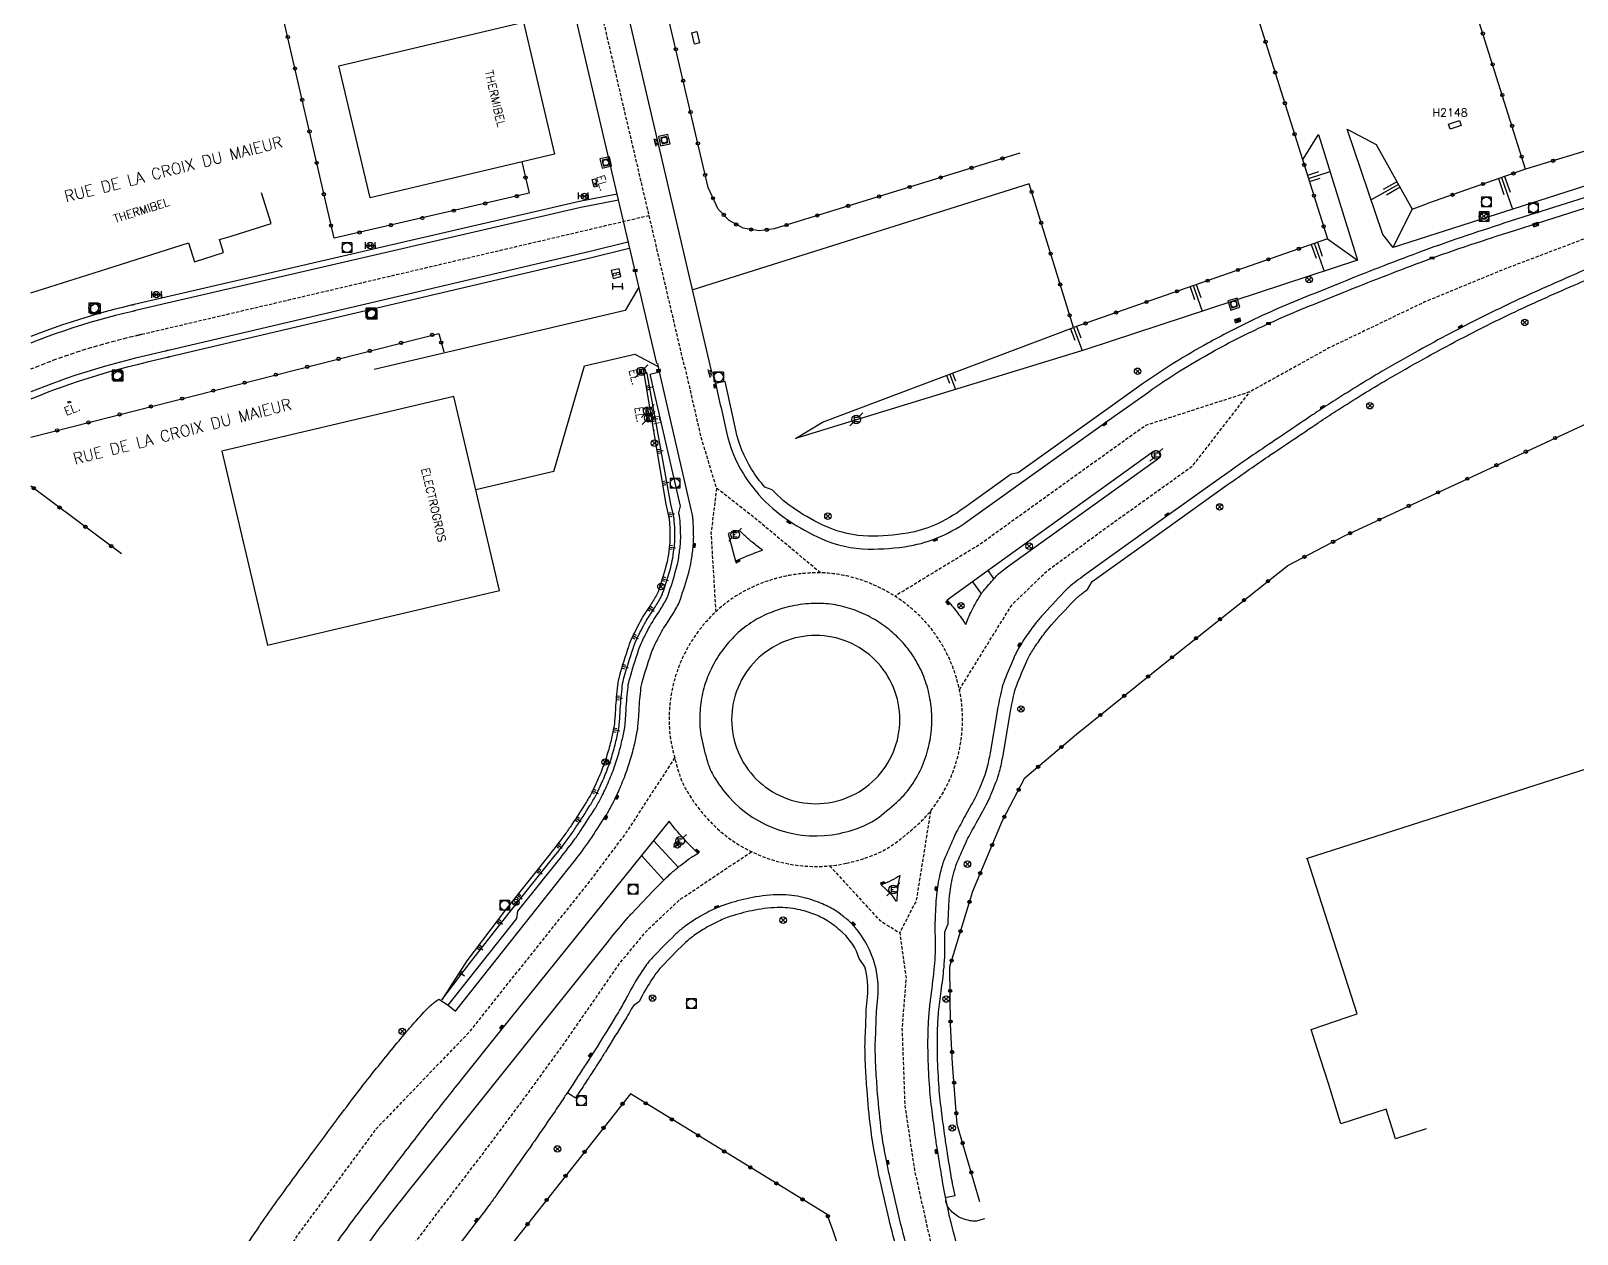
# Model space of a CAD drawing. Header units: millimetres. Extents: x 132000 to 133000, y 130999 to 132002.
# Drawn here: x 132000 to 132239.6, y 131097.8 to 131284.3 of the extents above; entities that cross this region are included whole.
import ezdxf
from ezdxf.enums import TextEntityAlignment as Align

# ---------------------------------------------------------------- set-up
doc = ezdxf.new("R2010")
doc.units = ezdxf.units.MM
doc.linetypes.add('DASHED', pattern=[0.75, 0.5, -0.25])
doc.layers.get('0').update_dxf_attribs({"linetype": 'CONTINUOUS'})
for name, color, linetype in [('W0001', 6, 'DASHED'), ('W0008', 7, 'CONTINUOUS'), ('W0100', 7, 'CONTINUOUS'), ('W0211', 2, 'CONTINUOUS'), ('W0322', 7, 'CONTINUOUS'), ('W0330', 7, 'CONTINUOUS'), ('W0400', 7, 'CONTINUOUS'), ('W0402', 7, 'CONTINUOUS'), ('W0420', 7, 'CONTINUOUS'), ('W0469', 7, 'CONTINUOUS'), ('W0471', 7, 'CONTINUOUS'), ('W0984', 7, 'CONTINUOUS'), ('W0989', 7, 'CONTINUOUS'), ('W0991', 7, 'CONTINUOUS'), ('W1474', 7, 'CONTINUOUS')]:
    doc.layers.add(name, color=color, linetype=linetype)
doc.styles.get("Standard").update_dxf_attribs({"font": 'romans.shx', "width": 0.85})

# ---------------------------------------------------------------- blocks, each defined once
blk = doc.blocks.new('t322o')
at = {"color": 0, "linetype": 'Continuous'}
for radius in [0.25, 0.15]:
    blk.add_circle((0, 0), radius, dxfattribs=at)
blk = doc.blocks.new('T420')
for p, q in [((0.75, 0.75), (-0.75, 0.75)), ((-0.75, 0.75), (-0.75, -0.75)), ((0.75, 0.75), (0.75, -0.75)), ((0.75, -0.75), (-0.75, -0.75))]:
    blk.add_line(p, q)
blk.add_ellipse((0, 0), major_axis=(-0.53, 0.53), ratio=1, start_param=3.926991, end_param=10.210176)
blk = doc.blocks.new('t211o')
at = {"color": 0, "linetype": 'Continuous'}
for p, q in [((-0.29, 0.5), (-0.29, 0)), ((0, 1), (0, 0)), ((0.29, 0.5), (0.29, 0))]:
    blk.add_line(p, q, dxfattribs=at)
blk = doc.blocks.new('T400')
for p, q in [((-0.15, 0.3), (0.15, 0.3)), ((-0.15, -0.25), (-0.15, 0.3)), ((-0.15, 0.15), (0.15, 0.15)), ((-0.15, 0), (0.15, 0)), ((0.15, 0.3), (0.15, -0.25)), ((-0.15, -0.15), (0.15, -0.15)), ((-0.15, -0.25), (-0.15, -0.3)), ((-0.15, -0.3), (0.15, -0.3)), ((0.15, -0.3), (0.15, -0.25))]:
    blk.add_line(p, q)
blk = doc.blocks.new('T471')
for p, q in [((-0.333334, 0.333334), (-0.333334, -0.333334)), ((-0.333334, 0.333334), (0.333334, 0.333334)), ((-0.333334, 0), (0, 0)), ((0.500001, 0.500001), (1.000002, 1.000002)), ((-0.500001, -0.500001), (-1.000002, -1.000002)), ((-0.333334, -0.333334), (0.333334, -0.333334))]:
    blk.add_line(p, q)
blk.add_ellipse((0, 0), major_axis=(0.471405, 0.471405), ratio=1, start_param=5.4977871438, end_param=11.780972451)
blk = doc.blocks.new('T1474')
at = {"color": 0, "linetype": 'Continuous', "flags": 128}
for points in [[(-0.75, -0.5), (-0.75, 0.5)], [(-0.75, 0), (0.75, 0)], [(0.75, 0), (0.75, -0.5), (0.75, 0.5)]]:
    blk.add_lwpolyline(points, dxfattribs=at)
blk = doc.blocks.new('T469')
at = {"color": 0, "linetype": 'Continuous', "flags": 128}
for points in [[(-0.35, 0.35), (0.35, -0.35)], [(-0.35, -0.35), (0.35, 0.35)]]:
    blk.add_lwpolyline(points, dxfattribs=at)
at = {"color": 0, "linetype": 'Continuous'}
blk.add_circle((0, 0), 0.5, dxfattribs=at)

msp = doc.modelspace()

# ---------------------------------------------------------------- linework, layer by layer
at = {"layer": 'W0001'}
for points in [[(132084.98, 131301.7), (132101.27, 131232.17)], [(132000, 131231.94), (132000.88, 131232.28), (132001.77, 131232.64), (132002.66, 131232.98), (132003.56, 131233.33), (132004.47, 131233.66), (132005.38, 131233.97), (132006.28, 131234.28), (132007.19, 131234.59), (132007.19, 131234.59), (132008.09, 131234.88), (132009, 131235.16), (132009.91, 131235.42), (132010.81, 131235.69), (132011.72, 131235.94), (132012.64, 131236.19), (132013.55, 131236.42), (132014.47, 131236.66), (132015.39, 131236.89), (132016.3, 131237.11), (132016.3, 131237.11), (132016.39, 131237.12), (132016.48, 131237.16), (132016.56, 131237.17), (132016.66, 131237.19), (132016.75, 131237.22), (132016.83, 131237.23), (132016.92, 131237.25), (132017.02, 131237.27), (132017.09, 131237.3), (132017.19, 131237.31), (132095.75, 131255.72)]]:
    msp.add_lwpolyline(points, dxfattribs=at)
at = {"layer": 'W0001', "flags": 128}
for points in [[(132276.04, 131264.34), (132268.19, 131261.81), (132256.59, 131258.08), (132243.04, 131252.96), (132228.46, 131247.44), (132215.98, 131242.31), (132201.16, 131235.19), (132188.93, 131228.39), (132172.76, 131223.17), (132160.52, 131214.4), (132147.04, 131204.71), (132133.89, 131196.71)], [(132122.36, 131200.33), (132111.9, 131209.05), (132106.25, 131213.44), (132103.85, 131221.42), (132101.4, 131232.15)], [(132143.89, 131182.22), (132152, 131195.34), (132157.48, 131200.64), (132167.05, 131207.62), (132180.06, 131216.93), (132188.93, 131228.39)], [(132106.25, 131213.44), (132105.39, 131206.44), (132106.12, 131194.29)], [(132099.76, 131171.65), (132092.27, 131160.12), (132086.51, 131152.44), (132078.09, 131141.92), (132067.75, 131128.97), (132053.46, 131114.11), (132041.42, 131097.84), (132029.79, 131080.02), (132020.38, 131063.91), (132011.91, 131047.68), (132000.71, 131022.82), (132000, 131021.04)], [(132139.42, 131163.41), (132137.19, 131149.51), (132134.64, 131144.55)], [(132008.35, 131000), (132009.1, 131002.26), (132016.01, 131019.73), (132023.82, 131036.82), (132033, 131054.61), (132042.75, 131071.61), (132053.83, 131088.9), (132062.81, 131100.85), (132070.33, 131110.68), (132076.95, 131119.54), (132082.85, 131127.68), (132087.65, 131134.59), (132091.27, 131139.84), (132095.63, 131145.07), (132100.62, 131149.73), (132111.68, 131157.1)], [(132123.77, 131154.92), (132131.57, 131146.43), (132134.64, 131144.55), (132135.62, 131137.56), (132134.99, 131129.76), (132135.43, 131117.79), (132136.91, 131107.8), (132139.38, 131096.76), (132141.72, 131088.33), (132145.06, 131077.42), (132148.79, 131065.56), (132152.92, 131053.11)]]:
    msp.add_lwpolyline(points, dxfattribs=at)
msp.add_lwpolyline([(132126.36, 131155.31, 0.045672), (132130.92, 131156.74, 0.066115), (132134.34, 131158.73, 0.021965), (132137.74, 131161.6, 0.042393), (132139.69, 131163.74, 0.049954), (132142.07, 131167.58, 0.050786), (132143.62, 131171.77, 0.039364), (132144.27, 131175.52, 0.041909), (132144.32, 131179.19, 0.043163), (132143.68, 131183.15, 0.044035), (132142.38, 131186.91, 0.042861), (132140.49, 131190.32, 0.043935), (132138.07, 131193.31, 0.042057), (132135.2, 131195.81, 0.040405), (132131.89, 131197.86, 0.042113), (132128.27, 131199.35, 0.044158), (132124.55, 131200.17, 0.046515), (132120.64, 131200.3, 0.041779), (132116.51, 131199.72, 0.040569), (132112.8, 131198.55, 0.042501), (132109.42, 131196.83, 0.050201), (132106.06, 131194.23, 0.048255), (132103.2, 131190.95, 0.039944), (132101.2, 131187.62, 0.043689), (132099.85, 131184.18, 0.042567), (132099.05, 131180.27, 0.043152), (132098.94, 131176.3, 0.037729), (132099.27, 131173.78, 0.01827), (132100.27, 131169.77, 0.066739), (132101.83, 131166.21, 0.045418), (132104.63, 131162.43, 0.268979)], format="xyb", close=True, dxfattribs=at)
at = {"layer": 'W0008'}
for points in [[(132105.5, 131231.53), (132105.5, 131231.55), (132105.48, 131231.58), (132105.48, 131231.61), (132105.47, 131231.64), (132088.89, 131302.61)], [(132081.05, 131300.77), (132096.97, 131232.77)], [(132154.7, 131260.64), (132102.58, 131244.17)], [(132090.83, 131259.02), (132085, 131257.89), (132016.02, 131241.91), (132015.95, 131241.89), (132015.91, 131241.88), (132015.86, 131241.88), (132015.81, 131241.86), (132015.77, 131241.84), (132015.72, 131241.84), (132015.67, 131241.83), (132015.62, 131241.81), (132015.59, 131241.81), (132015.59, 131241.81), (132015.53, 131241.8), (132014.2, 131241.47), (132012.86, 131241.14), (132011.52, 131240.78), (132010.19, 131240.41), (132008.86, 131240.02), (132007.55, 131239.61), (132006.22, 131239.2), (132004.91, 131238.77), (132003.61, 131238.31), (132003.61, 131238.31), (132002.31, 131237.84), (132001.33, 131237.48), (132000.38, 131237.12), (132000, 131236.98)], [(132091.05, 131258.09), (132085.2, 131256.95), (132016.22, 131240.97), (132016.17, 131240.95), (132016.12, 131240.95), (132016.08, 131240.94), (132016.03, 131240.92), (132015.98, 131240.92), (132015.94, 131240.91), (132015.89, 131240.89), (132015.84, 131240.89), (132015.81, 131240.88), (132015.77, 131240.86), (132015.77, 131240.86), (132014.42, 131240.55), (132013.09, 131240.2), (132011.78, 131239.86), (132010.45, 131239.48), (132009.14, 131239.11), (132007.83, 131238.7), (132006.52, 131238.28), (132005.22, 131237.86), (132003.92, 131237.41), (132002.64, 131236.95), (132002.64, 131236.95), (132001.67, 131236.59), (132000.7, 131236.23), (132000, 131235.95)], [(132092.48, 131251.59), (132086.66, 131250.12), (132021.3, 131234.81), (132021.3, 131234.81), (132021.25, 131234.8), (132021.2, 131234.78), (132021.17, 131234.78), (132021.12, 131234.77), (132021.08, 131234.75), (132021.03, 131234.75), (132020.98, 131234.73), (132020.95, 131234.72), (132020.91, 131234.72), (132020.86, 131234.7), (132020.86, 131234.7), (132019.31, 131234.33), (132017.75, 131233.95), (132016.2, 131233.58), (132014.66, 131233.17), (132013.11, 131232.77), (132011.58, 131232.34), (132010.03, 131231.89), (132008.52, 131231.44), (132006.98, 131230.95), (132005.47, 131230.44), (132004.36, 131230.05), (132003.25, 131229.64), (132002.16, 131229.22), (132001.06, 131228.8), (132000, 131228.36)], [(132092.73, 131250.61), (132086.89, 131249.14), (132086.89, 131249.14), (132021.55, 131233.81), (132021.5, 131233.8), (132021.45, 131233.8), (132021.41, 131233.78), (132021.36, 131233.77), (132021.31, 131233.75), (132021.27, 131233.75), (132021.22, 131233.73), (132021.19, 131233.73), (132021.14, 131233.72), (132021.14, 131233.72), (132021.09, 131233.7), (132019.55, 131233.34), (132018, 131232.97), (132016.45, 131232.58), (132014.92, 131232.19), (132013.38, 131231.78), (132011.84, 131231.36), (132010.33, 131230.92), (132008.81, 131230.45), (132007.31, 131229.98), (132005.81, 131229.47), (132004.7, 131229.08), (132003.61, 131228.69), (132002.53, 131228.27), (132001.44, 131227.84), (132000.36, 131227.39), (132000, 131227.23)], [(132094.2, 131244.59), (132092.08, 131240.98), (132053.2, 131231.83)], [(132081.02, 131216.02), (132085.81, 131232.42), (132093.59, 131234.23), (132097.08, 131232.38)], [(132081.02, 131216.02), (132068.95, 131213.17)]]:
    msp.add_lwpolyline(points, dxfattribs=at)
at = {"layer": 'W0008', "flags": 128}
for points in [[(132105.67, 131231.5), (132106.08, 131229.68, -0.002274), (132107.79, 131222.12, 0.084379), (132110.42, 131215.65, 0.043327), (132112.82, 131212.43, 0.063514), (132117.35, 131208.48, 0.043067), (132122.55, 131205.61, 0.100254), (132129.75, 131204.02, 0.047226), (132136.18, 131204.51, 0.059664), (132140.81, 131205.89, 0.057077), (132145.73, 131208.73), (132168.2, 131224.84), (132173.17, 131228.35, -0.027883), (132183.13, 131234.6, -0.014229), (132189.66, 131237.96, -0.018774), (132199.38, 131242.18), (132203.47, 131243.83, -0.006976), (132215.44, 131248.49, -0.008227), (132222.14, 131250.86, -0.002266), (132228.91, 131253.1), (132247.9, 131259.13), (132270.71, 131266.4), (132270.62, 131266.8), (132274.87, 131268.17)], [(132247.43, 131260.58), (132228.44, 131254.56, 0.002268), (132221.66, 131252.31, 0.008227), (132214.91, 131249.92, 0.006976), (132202.9, 131245.25), (132198.82, 131243.6, 0.018757), (132189, 131239.34, 0.014229), (132182.4, 131235.93, 0.027883), (132172.28, 131229.6), (132167.32, 131226.08), (132153.02, 131215.83), (132151.9, 131215.62), (132144.55, 131210.35, -0.057241), (132140.01, 131207.73, -0.059664), (132135.84, 131206.49, -0.047226), (132129.79, 131206.02, -0.100254), (132123.37, 131207.45, -0.043067), (132118.47, 131210.15, -0.056704), (132114.87, 131213.18), (132113.76, 131213.59, -0.040552), (132111.67, 131216.42, -0.084379), (132109.23, 131222.44, -0.002581), (132107.58, 131230.01), (132106.08, 131229.68)], [(132242.64, 131248.04, 0.003329), (132238.58, 131246.3, 0.002707), (132233.62, 131244.11, 0.005761), (132228.77, 131241.87, 0.005569), (132223.8, 131239.44, 0.00563), (132219.83, 131237.38, 0.004678), (132215.11, 131234.81, 0.004779), (132209.43, 131231.58, 0.006873), (132205.53, 131229.23, 0.003285), (132201.76, 131226.87, 0.004539), (132199.07, 131225.11, 0.002001), (132198.63, 131224.82, 0.000113), (132190.84, 131219.56, 0.003343), (132188, 131217.62, 0.002716), (132184.53, 131215.18), (132175.14, 131208.49), (132163.64, 131200.23, 0.014582), (132161.12, 131198.31, 0.032531), (132160.08, 131197.34, 0.006816), (132156.63, 131193.61, 0.019916), (132155.52, 131192.27, 0.015544), (132154.03, 131190.19, 0.018903), (132152.93, 131188.4, 0.026131), (132152.45, 131187.44, 0.006934), (132150.88, 131183.7, 0.03765), (132150.44, 131182.29, 0.015821), (132149.74, 131178.86), (132148.64, 131172.41, -0.02051), (132148.14, 131170.04, -0.032842), (132147.67, 131168.6, -0.001979), (132147.03, 131167.04, -0.003469), (132146.66, 131166.15, -0.01906), (132146.43, 131165.67, -0.006914), (132145.73, 131164.36), (132144.77, 131162.64, 0.003981), (132143.41, 131160.15, 0.018052), (132143.14, 131159.59, 0.003698), (132141.69, 131156.27, 0.018353), (132141.42, 131155.59, 0.022726), (132140.88, 131153.72, 0.024784), (132140.54, 131151.97, 0.006704), (132140.34, 131150.45, 0.011538), (132140.26, 131149.56, 0.005474), (132140.23, 131149.1, 0.000951), (132140.11, 131146.41, 0.01052), (132140.1, 131145.75, 0.004086), (132140.11, 131144.04), (132140.13, 131142.91, -0.015425), (132140.1, 131140.87, -0.015398), (132139.94, 131138.83, -0.007446), (132139.37, 131134.17, 0.015747), (132139.14, 131131.97, 0.012285), (132138.99, 131129.12, 0.010975), (132138.98, 131125.93, 0.012453), (132139.2, 131121.02, 0.014681), (132139.61, 131116.87, 0.00262), (132140.1, 131113.15, 0.004324), (132140.43, 131110.9, 0.00198), (132140.58, 131109.98, 0.000457), (132141.24, 131105.99), (132141.47, 131104.6), (132141.78, 131103.05, 0.00511), (132142.19, 131101.15, 0.006379), (132142.55, 131099.64, 0.000305), (132143.89, 131094.35, 0.005338)], [(132141.69, 131103.53), (132143.22, 131103.83, -0.003265), (132142.83, 131105.65, -0.009124), (132142.72, 131106.24, -0.000457), (132142.06, 131110.23, -0.00198), (132141.92, 131111.14, -0.004324), (132141.59, 131113.36, -0.00262), (132141.1, 131117.06, -0.014681), (132140.7, 131121.12, -0.012453), (132140.49, 131125.96, -0.010975), (132140.5, 131129.08, -0.012285), (132140.63, 131131.85, -0.022058), (132141.02, 131135.05, 0.005732), (132141.45, 131138.67, 0.015398), (132141.61, 131140.8, 0.015425), (132141.65, 131142.93), (132141.63, 131144.07, -0.001502), (132141.62, 131144.68), (132142.13, 131145.9, 0.00068), (132142.27, 131149, -0.005474), (132142.29, 131149.42, -0.011538), (132142.37, 131150.22, -0.006704), (132142.56, 131151.69, -0.024784), (132142.86, 131153.24, -0.022726), (132143.35, 131154.93, -0.018353), (132143.56, 131155.47, -0.003698), (132145, 131158.76, -0.018052), (132145.21, 131159.19, -0.003981), (132146.56, 131161.65), (132147.51, 131163.37, 0.006914), (132148.24, 131164.73, 0.01906), (132148.54, 131165.35, 0.003469), (132148.92, 131166.26, 0.001979), (132149.56, 131167.84, 0.032842), (132150.11, 131169.53, 0.02051), (132150.65, 131172.07), (132151.75, 131178.52, -0.015821), (132152.42, 131181.82, -0.03765), (132152.77, 131182.94, -0.006934), (132154.32, 131186.62, -0.026131), (132154.7, 131187.4, -0.018903), (132155.73, 131189.05, -0.015544), (132157.14, 131191.03, -0.019916), (132158.15, 131192.25, -0.006816), (132161.56, 131195.94, -0.032531), (132162.41, 131196.72, -0.00811), (132163.74, 131197.77), (132164.46, 131198.99), (132176.02, 131207.27), (132185.41, 131213.95, -0.002716), (132188.86, 131216.38, -0.003343), (132191.68, 131218.32, -0.000113), (132199.47, 131223.57, -0.002001), (132199.9, 131223.86, -0.004539), (132202.57, 131225.6, -0.003285), (132206.32, 131227.96, -0.006873), (132210.18, 131230.28, -0.004779), (132215.84, 131233.5, -0.004678), (132220.54, 131236.06, -0.00563), (132224.48, 131238.09, -0.005569), (132229.41, 131240.51, -0.005761), (132234.23, 131242.74, -0.002707), (132239.18, 131244.93, -0.003329), (132243.22, 131246.65, -0.002485)], [(132029.45, 131090.05, -0.000523), (132035.42, 131099.08, -0.00615), (132035.93, 131099.84, -0.004521), (132038.43, 131103.35, -0.002192), (132043.67, 131110.51, -0.001567), (132047.41, 131115.55, -0.001942), (132050.47, 131119.6, -0.006917), (132053.26, 131123.17, -0.004247), (132057.94, 131128.88, -0.008515), (132059.11, 131130.25, -0.004329), (132061.5, 131132.87, -0.035429), (132061.9, 131133.25, -0.011662), (132063.22, 131134.27), (132064.64, 131133.32), (132065.82, 131132.41), (132076.42, 131145.8), (132083.32, 131154.49, 0.00835), (132085.7, 131157.58, 0.015413), (132086.91, 131159.32, 0.001311), (132089.09, 131162.69, 0.009568), (132089.38, 131163.15, 0.018522), (132090.34, 131164.93, 0.014272), (132091.43, 131167.31, 0.017665), (132092.45, 131169.96, 0.017938), (132093.26, 131172.63, 0.010652), (132093.57, 131173.89, 0.006416), (132094, 131175.99, 0.024654), (132094.05, 131176.34, 0.007541), (132094.14, 131177.49), (132094.24, 131179.03, -0.011923), (132094.54, 131182.46, -0.044025), (132094.72, 131183.37, -0.008458), (132096.07, 131187.69, -0.030681), (132096.54, 131188.85, -0.005955), (132096.98, 131189.75, -0.003933), (132097.67, 131191.1, -0.019293), (132097.86, 131191.43, -0.005067), (132098.63, 131192.63), (132099.07, 131193.3, 0.020733), (132100.22, 131195.23, 0.042626), (132100.66, 131196.23, 0.012756), (132101.95, 131200.38, 0.030464), (132102.33, 131202.16, 0.010273), (132102.62, 131204.29, 0.019962), (132102.7, 131205.39, 0.015479), (132102.7, 131206.46, 0.007859), (132102.61, 131208.56, 0.024311), (132102.54, 131209.14, 0.01713), (132102.39, 131209.93), (132097.42, 131231.49), (132097.13, 131232.8)], [(132064.64, 131133.32), (132075.3, 131146.75), (132075.46, 131147.88), (132081.75, 131155.74, 0.00835), (132084.09, 131158.78, 0.015413), (132085.22, 131160.41, 0.001311), (132087.4, 131163.77, 0.009568), (132087.64, 131164.18, 0.018522), (132088.53, 131165.82, 0.014272), (132089.58, 131168.09, 0.017665), (132090.55, 131170.61, 0.017938), (132091.32, 131173.15, 0.010652), (132091.6, 131174.32, 0.006416), (132092.03, 131176.37, 0.024654), (132092.05, 131176.53, 0.007541), (132092.14, 131177.62), (132092.23, 131179.16, -0.011923), (132092.54, 131182.68, -0.044025), (132092.79, 131183.94, -0.008458), (132094.16, 131188.32, -0.030681), (132094.72, 131189.71, -0.005955), (132095.18, 131190.66, -0.003933), (132095.89, 131192.03, -0.019293), (132096.16, 131192.5, -0.005067), (132096.95, 131193.73), (132097.39, 131194.4, 0.020733), (132098.45, 131196.18, 0.042626), (132098.75, 131196.87, 0.012756), (132100.01, 131200.93, 0.030464), (132100.35, 131202.47, 0.010273), (132100.62, 131204.51, 0.019962), (132100.69, 131205.45, 0.015479), (132100.69, 131206.4, 0.007859), (132100.6, 131208.44, 0.024311), (132100.56, 131208.82, 0.01713), (132100.43, 131209.48), (132100.39, 131209.64), (132100.65, 131210.68), (132095.94, 131231.14), (132097.42, 131231.49)], [(132142.05, 131069.68, -0.000008), (132139.03, 131079.08, -0.000529)], [(132143.56, 131070.17, -0.000008), (132140.55, 131079.56, -0.000529)], [(132048.5, 131091.06, -0.000306), (132052.93, 131097.26, -0.009614), (132054.63, 131099.54, -0.003771), (132059.12, 131105.24), (132089.3, 131143, -0.005958), (132092.12, 131146.44, -0.016278), (132093.21, 131147.65, -0.000214), (132096.73, 131151.33, -0.002906), (132096.99, 131151.6, -0.000758), (132097.7, 131152.31, -0.001378), (132098.09, 131152.71, -0.013643), (132099.02, 131153.6, -0.01034), (132100.31, 131154.71, -0.00864), (132100.66, 131154.98, -0.002447), (132101.91, 131155.93, -0.016206), (132102.27, 131156.19, -0.013008), (132102.75, 131156.49), (132103.39, 131156.86, -0.01898), (132101.09, 131159.21, -0.01965), (132098.89, 131161.82), (132094.61, 131156.51), (132072.77, 131129.39), (132066.61, 131121.67, 0.002724), (132061.81, 131115.59, 0.002763), (132057.15, 131109.54, 0.00008), (132050.26, 131100.5, 0.002412), (132050.04, 131100.2, 0.007032), (132047.26, 131096.37, 0.004833)], [(132136.3, 131093.73, -0.00763), (132134.83, 131099.33, -0.006019), (132133.16, 131106.48, -0.00393), (132132.68, 131108.74, -0.004429), (132132.29, 131110.75, -0.016605), (132131.72, 131114.44, -0.010589), (132131.16, 131120.27, -0.006343), (132130.94, 131123.76, -0.008547), (132130.85, 131126.35, -0.016734), (132130.89, 131128.33, 0.008048), (132131.03, 131132.46), (132131.23, 131134.44, 0.107108), (132130.56, 131140.35, 0.106807), (132127.19, 131145.98, 0.020985), (132125.79, 131147.16, 0.025745), (132124.57, 131148.02, 0.043356), (132122.38, 131149.14, 0.037342), (132119.67, 131150.01, 0.059775), (132116.12, 131150.43, 0.049045), (132111.8, 131150, 0.025048), (132108.16, 131149.08, 0.036348), (132105.74, 131148.14, 0.024579), (132103.15, 131146.74, 0.028949), (132101.08, 131145.33, 0.029187), (132099.79, 131144.21, 0.010146), (132096.35, 131140.71, 0.04027), (132094.91, 131138.91, 0.025003), (132092.98, 131135.73), (132092.5, 131134.84, -0.005166), (132091.37, 131132.81, -0.00935), (132090.72, 131131.7, -0.000269), (132087.73, 131126.87, -0.003795), (132087.52, 131126.53, -0.000468), (132085.95, 131124.08, -0.001239), (132085.35, 131123.16, -0.00056), (132083.96, 131121.03, -0.000952), (132083.14, 131119.78, -0.000959), (132082.71, 131119.13, -0.000595), (132082.02, 131118.09, -0.003028), (132081.22, 131116.9, -0.000773), (132078.03, 131112.26, -0.002011), (132077.68, 131111.76, -0.000132), (132072.3, 131104.11, -0.006556), (132071.2, 131102.58, -0.003399), (132069.02, 131099.68), (132060.1, 131088.01, 0.010353)], [(132134.77, 131093.3, -0.00763), (132133.28, 131098.95, -0.006019), (132131.6, 131106.14, -0.00393), (132131.12, 131108.42, -0.004429), (132130.72, 131110.46, -0.016605), (132130.14, 131114.25, -0.010589), (132129.57, 131120.15, -0.006343), (132129.35, 131123.68, -0.008547), (132129.26, 131126.33, -0.016734), (132129.3, 131128.42, 0.008175), (132129.44, 131132.55), (132129.65, 131134.6, 0.094737), (132129.23, 131139.26), (132128.36, 131140.57, 0.131925), (132125.84, 131144.52, 0.020985), (132124.57, 131145.59, 0.025745), (132123.52, 131146.33, 0.043356), (132121.64, 131147.3, 0.037342), (132119.2, 131148.08, 0.059775), (132116.13, 131148.44, 0.049045), (132112.19, 131148.05, 0.025048), (132108.74, 131147.18, 0.036348), (132106.6, 131146.34, 0.024579), (132104.17, 131145.04, 0.028949), (132102.3, 131143.76, 0.029187), (132101.18, 131142.79, 0.010146), (132097.8, 131139.35, 0.04027), (132096.56, 131137.8, 0.025003), (132094.73, 131134.79), (132094.25, 131133.89, -0.000222), (132094.2, 131133.81), (132093.44, 131133.29, 0.033421), (132092.69, 131132.06, -0.00935), (132092.01, 131130.91, -0.000269), (132089.02, 131126.08, -0.003795), (132088.8, 131125.72, -0.000468), (132087.22, 131123.27, -0.001239), (132086.62, 131122.34, -0.00056), (132085.23, 131120.2, -0.000952), (132084.41, 131118.94, -0.000034), (132084.39, 131118.92), (132083.13, 131119.75)], [(132147.77, 131081.02, 0.000014), (132150.51, 131071.9, 0.003635)], [(132147.79, 131100.19), (132147.08, 131099.97, -0.065921), (132146.33, 131099.84, -0.062992), (132145.52, 131099.91, -0.034245), (132144.35, 131100.25, -0.048207), (132143.57, 131100.62, -0.058024), (132142.79, 131101.23, -0.053427), (132142.11, 131102.05, -0.067094), (132141.94, 131102.41, -0.040583), (132141.78, 131103.05)]]:
    msp.add_lwpolyline(points, format="xyb", dxfattribs=at)
for points in [[(132174.64, 131218.01, 0.420059), (132174.89, 131218.91, 0.426016), (132173.97, 131219.14), (132148.34, 131200.68), (132145.92, 131198.94), (132141.97, 131196.1, -0.019329), (132143.44, 131194.34, -0.021008), (132144.86, 131192.3), (132145.26, 131193.28, -0.018852), (132145.8, 131194.51, -0.019228), (132146.43, 131195.66, -0.00189), (132147.16, 131196.88, -0.00945), (132147.31, 131197.12, -0.029102), (132147.63, 131197.55, -0.006245), (132149.25, 131199.44, -0.030302), (132149.95, 131200.16, -0.024321), (132150.93, 131200.94), (132151.75, 131201.55)], [(132109.81, 131206.89), (132108.07, 131206.43), (132109.18, 131202.16, -0.009323), (132111, 131202.94, -0.011923), (132113.37, 131203.85, -0.020792), (132111.78, 131205.07, -0.017498), (132110.53, 131206.19)], [(132125.37, 131159.95, 0.045596), (132129.1, 131161.12, 0.066115), (132131.43, 131162.48, 0.021965), (132134.52, 131165.09, 0.042393), (132135.93, 131166.63, 0.049954), (132137.81, 131169.66, 0.050786), (132139.02, 131172.95, 0.039364), (132139.55, 131175.97, 0.041909), (132139.58, 131178.84, 0.043163), (132139.08, 131182, 0.044035), (132138.05, 131184.97, 0.042861), (132136.55, 131187.67, 0.043935), (132134.66, 131190.01, 0.042057), (132132.39, 131191.99, 0.040405), (132129.73, 131193.64, 0.042113), (132126.85, 131194.82, 0.044158), (132123.95, 131195.46, 0.046515), (132120.91, 131195.57, 0.041779), (132117.56, 131195.09, 0.040569), (132114.59, 131194.15, 0.042501), (132111.93, 131192.8, 0.050201), (132109.31, 131190.78, 0.048255), (132107.06, 131188.19, 0.039944), (132105.45, 131185.51, 0.043689), (132104.4, 131182.85, 0.042567), (132103.77, 131179.72, 0.043152), (132103.67, 131176.57, 0.037729), (132103.91, 131174.75, 0.01827), (132104.83, 131171.08, 0.066739), (132105.88, 131168.68, 0.04541), (132108.17, 131165.59, 0.268873)], [(132134.51, 131152.45), (132134.7, 131153.42, -0.030988), (132133.31, 131152.63, -0.032591), (132131.76, 131151.99), (132132.48, 131151.32), (132133.37, 131150.4), (132133.69, 131150.01), (132133.93, 131149.57, 0.125494), (132134.03, 131149.47, 0.189941), (132134.11, 131149.46, 0.190369), (132134.2, 131149.51, 0.149952), (132134.24, 131149.63), (132134.28, 131150.66), (132134.4, 131151.64)]]:
    msp.add_lwpolyline(points, format="xyb", close=True, dxfattribs=at)
for points in [[(132149.25, 131199.44), (132148.34, 131200.68)], [(132145.92, 131198.94), (132147.17, 131197.22), (132147.31, 131197.12)], [(132100.31, 131154.71), (132096.5, 131158.85)], [(132098.09, 131152.71), (132094.61, 131156.51)]]:
    msp.add_lwpolyline(points, dxfattribs=at)
msp.add_lwpolyline([(132134.66, 131177.58), (132134.65, 131178.22), (132134.6, 131178.86), (132134.52, 131179.49), (132134.41, 131180.12), (132134.27, 131180.75), (132134.1, 131181.37), (132133.9, 131181.97), (132133.67, 131182.57), (132133.41, 131183.15), (132133.12, 131183.73), (132132.81, 131184.28), (132132.47, 131184.82), (132132.1, 131185.35), (132131.71, 131185.85), (132131.29, 131186.34), (132130.85, 131186.8), (132130.38, 131187.24), (132129.9, 131187.66), (132129.39, 131188.05), (132128.87, 131188.42), (132128.33, 131188.76), (132127.77, 131189.08), (132127.2, 131189.37), (132126.62, 131189.62), (132126.02, 131189.86), (132125.41, 131190.06), (132124.8, 131190.23), (132124.17, 131190.37), (132123.54, 131190.48), (132122.91, 131190.55), (132122.27, 131190.6), (132121.63, 131190.62), (132120.99, 131190.6), (132120.35, 131190.55), (132119.72, 131190.48), (132119.09, 131190.37), (132118.46, 131190.23), (132117.84, 131190.06), (132117.24, 131189.86), (132116.64, 131189.62), (132116.05, 131189.37), (132115.48, 131189.08), (132114.93, 131188.76), (132114.39, 131188.42), (132113.86, 131188.05), (132113.36, 131187.66), (132112.87, 131187.24), (132112.41, 131186.8), (132111.97, 131186.34), (132111.55, 131185.85), (132111.16, 131185.35), (132110.79, 131184.82), (132110.45, 131184.28), (132110.13, 131183.73), (132109.84, 131183.15), (132109.58, 131182.57), (132109.35, 131181.97), (132109.15, 131181.37), (132108.98, 131180.75), (132108.84, 131180.12), (132108.73, 131179.49), (132108.66, 131178.86), (132108.61, 131178.22), (132108.59, 131177.58), (132108.61, 131176.94), (132108.66, 131176.3), (132108.73, 131175.67), (132108.84, 131175.04), (132108.98, 131174.41), (132109.15, 131173.8), (132109.35, 131173.19), (132109.58, 131172.59), (132109.84, 131172.01), (132110.13, 131171.44), (132110.45, 131170.88), (132110.79, 131170.34), (132111.16, 131169.82), (132111.55, 131169.31), (132111.97, 131168.83), (132112.41, 131168.36), (132112.87, 131167.92), (132113.36, 131167.5), (132113.86, 131167.11), (132114.39, 131166.74), (132114.93, 131166.4), (132115.48, 131166.08), (132116.05, 131165.8), (132116.64, 131165.54), (132117.24, 131165.31), (132117.84, 131165.11), (132118.46, 131164.94), (132119.09, 131164.8), (132119.72, 131164.69), (132120.35, 131164.61), (132120.99, 131164.56), (132121.63, 131164.55), (132122.27, 131164.56), (132122.91, 131164.61), (132123.54, 131164.69), (132124.17, 131164.8), (132124.8, 131164.94), (132125.41, 131165.11), (132126.02, 131165.31), (132126.62, 131165.54), (132127.2, 131165.8), (132127.77, 131166.08), (132128.33, 131166.4), (132128.87, 131166.74), (132129.39, 131167.11), (132129.9, 131167.5), (132130.38, 131167.92), (132130.85, 131168.36), (132131.29, 131168.83), (132131.71, 131169.31), (132132.1, 131169.82), (132132.47, 131170.34), (132132.81, 131170.88), (132133.12, 131171.44), (132133.41, 131172.01), (132133.67, 131172.59), (132133.9, 131173.19), (132134.1, 131173.8), (132134.27, 131174.41), (132134.41, 131175.04), (132134.52, 131175.67), (132134.6, 131176.3), (132134.65, 131176.94), (132134.66, 131177.58)], close=True, dxfattribs=at)
at = {"layer": 'W0100'}
for points in [[(132047.72, 131278.92), (132076.34, 131285.67), (132081.16, 131265.23), (132052.55, 131258.47), (132047.72, 131278.92)], [(132087.39, 131260.75), (132087.57, 131260.79), (132087.68, 131260.42), (132087.5, 131260.38), (132087.39, 131260.75)], [(132094.32, 131231.7), (132094.57, 131231.8), (132094.66, 131231.39), (132094.41, 131231.3), (132094.32, 131231.7)], [(132005.82, 131226.61), (132005.73, 131226.82), (132006.09, 131226.95), (132006.17, 131226.74), (132005.82, 131226.61)], [(132072.62, 131197.59), (132065.53, 131227.64), (132029.58, 131219.17), (132036.66, 131189.11), (132072.62, 131197.59)], [(132095.42, 131225), (132095.74, 131225.03), (132095.62, 131225.85), (132095.3, 131225.81), (132095.42, 131225)], [(132095.61, 131223.82), (132095.91, 131223.86), (132095.71, 131224.93), (132095.41, 131224.88), (132095.61, 131223.82)], [(132197.66, 131156.04), (132290.14, 131185.73), (132296.25, 131166.69)]]:
    msp.add_lwpolyline(points, dxfattribs=at)
at = {"layer": 'W0100', "flags": 128}
msp.add_lwpolyline([(132102.84, 131282.29), (132102.42, 131284.04), (132103.2, 131284.22), (132103.62, 131282.47)], close=True, dxfattribs=at)
at = {"layer": 'W0100'}
msp.add_lwpolyline([(132219.71, 131269.85), (132221.41, 131270.45), (132221.65, 131269.68), (132219.95, 131269.08)], close=True, dxfattribs=at)
at = {"layer": 'W0100', "flags": 128}
for points in [[(132000, 131243.73), (132011.75, 131247.46), (132024.41, 131251.48), (132025.35, 131248.52), (132029.86, 131249.97), (132029.24, 131251.97), (132031.02, 131252.53), (132037.22, 131254.46), (132035.73, 131259.24)], [(132216.24, 131114.13), (132211.48, 131112.6), (132210.01, 131117.19), (132203, 131114.94), (132201.1, 131121.18), (132199.33, 131126.58), (132198.39, 131129.56), (132203.97, 131131.48), (132205.53, 131131.98), (132197.84, 131155.95)]]:
    msp.add_lwpolyline(points, dxfattribs=at)
at = {"layer": 'W0211'}
for points in [[(132295.42, 131282.33), (132296.42, 131278.11), (132211.09, 131250.78), (132209.52, 131252.78), (132204, 131269.12), (132208.47, 131266.7), (132214.08, 131256.72), (132216.41, 131257.55)], [(132197.14, 131264.45), (132199.56, 131268.28), (132205.58, 131248.8), (132163.5, 131234.95), (132118.5, 131221.14), (132122.69, 131223.67), (132161.56, 131238.34)], [(132199.52, 131262.47), (132197.84, 131261.94)], [(132198, 131261.47), (132201.34, 131262.52)], [(132198.14, 131260.98), (132199.81, 131261.52)], [(132227.89, 131261.59), (132229.61, 131256.72)], [(132228.36, 131261.77), (132229.22, 131259.33)], [(132211.95, 131260.52), (132207.7, 131258.14)], [(132211.7, 131260.95), (132209.58, 131259.77)], [(132212.19, 131260.09), (132210.08, 131258.89)], [(132227.42, 131261.44), (132228.28, 131258.98)], [(132211.09, 131250.78), (132214.08, 131256.72)], [(132200.94, 131252.12), (132205.58, 131248.8)], [(132198.42, 131251.23), (132199.17, 131249.08)], [(132198.89, 131251.41), (132200.41, 131247.09)], [(132199.36, 131251.56), (132200.12, 131249.42)], [(132180.12, 131244.84), (132181.52, 131240.88)], [(132180.59, 131245), (132181.3, 131243.03)], [(132179.66, 131244.67), (132180.34, 131242.69)], [(132161.09, 131238.17), (132161.78, 131236.38)], [(132161.56, 131238.34), (132162.92, 131234.77)], [(132162.03, 131238.52), (132162.7, 131236.73)], [(132141.91, 131230.92), (132142.34, 131229.75)], [(132142.38, 131231.09), (132143.27, 131228.75)], [(132142.84, 131231.28), (132143.28, 131230.09)]]:
    msp.add_lwpolyline(points, dxfattribs=at)
at = {"layer": 'W0211', "flags": 128}
msp.add_lwpolyline([(132063.66, 131134.15), (132067.98, 131139.8), (132074.14, 131147.61), (132081.05, 131156.3, 0.00835), (132083.37, 131159.31, 0.015413), (132084.47, 131160.9, 0.001311), (132086.64, 131164.26, 0.009568), (132086.87, 131164.63, 0.018522), (132087.73, 131166.22, 0.014272), (132088.76, 131168.44, 0.017665), (132089.7, 131170.9, 0.017938), (132090.45, 131173.38, 0.010652), (132090.73, 131174.51, 0.006416), (132091.15, 131176.54, 0.024654), (132091.16, 131176.61, 0.007541), (132091.24, 131177.67), (132091.34, 131179.22, -0.011923), (132091.65, 131182.78, -0.044025), (132091.93, 131184.19, -0.008458), (132093.32, 131188.6, -0.030681), (132093.91, 131190.09, -0.005955), (132094.38, 131191.06, -0.003933), (132095.1, 131192.45, -0.019293), (132095.4, 131192.97, -0.005067), (132096.2, 131194.22), (132096.64, 131194.89, 0.020733), (132097.67, 131196.61, 0.042626), (132097.9, 131197.16, 0.012756), (132099.15, 131201.17, 0.030464), (132099.46, 131202.61, 0.010273), (132099.73, 131204.61, 0.019962), (132099.8, 131205.48, 0.015479), (132099.8, 131206.37, 0.007859), (132099.71, 131208.39, 0.024311), (132099.68, 131208.68, 0.01713), (132099.56, 131209.28), (132099.17, 131210.97), (132095.52, 131231.24), (132094.82, 131232.15), (132098.38, 131210.97), (132098.81, 131209.11, -0.01713), (132098.92, 131208.56, -0.024311), (132098.94, 131208.34, -0.007859), (132099.03, 131206.35, -0.015479), (132099.03, 131205.51, -0.019962), (132098.97, 131204.7, -0.010273), (132098.71, 131202.73, -0.030464), (132098.41, 131201.38, -0.012756), (132097.18, 131197.4, -0.042626), (132096.99, 131196.98, -0.020733), (132096, 131195.31), (132095.56, 131194.64, 0.005067), (132094.75, 131193.38, 0.019293), (132094.42, 131192.81, 0.003933), (132093.7, 131191.4, 0.005955), (132093.22, 131190.42, 0.030681), (132092.59, 131188.85, 0.008458), (132091.2, 131184.41, 0.044025), (132090.89, 131182.86, 0.011923), (132090.58, 131179.26), (132090.48, 131177.72, -0.007509), (132090.4, 131176.69, -0.006402), (132089.98, 131174.68, -0.010652), (132089.71, 131173.58, -0.017938), (132088.98, 131171.15, -0.017665), (132088.05, 131168.74, -0.014272), (132087.05, 131166.56, -0.018522), (132086.21, 131165.02, -0.009568), (132086, 131164.67, -0.001311), (132083.83, 131161.32, -0.015413), (132082.75, 131159.77, -0.00835), (132080.45, 131156.77), (132073.54, 131148.08), (132067.53, 131140.21)], format="xyb", close=True, dxfattribs=at)
at = {"layer": 'W0322'}
for points in [[(132231.64, 131262.92), (132209.84, 131332.14)], [(132261.08, 131324.05), (132276.08, 131276.36), (132276.08, 131276.36), (132231.64, 131262.92), (132231.64, 131262.92), (132216.41, 131257.55)], [(132153.23, 131265.39), (132115.19, 131253.66), (132112.88, 131253.34), (132110.39, 131253.75), (132108.2, 131254.94), (132106.5, 131256.7), (132104.95, 131260.06), (132094.69, 131303.97)], [(132184.81, 131303.3), (132200.94, 131252.12), (132161.56, 131238.34)], [(132076.08, 131264.03), (132077.23, 131259.17), (132046.97, 131252.19), (132038.08, 131290.89), (132073.05, 131298.91), (132076.19, 131285.64)], [(132161.58, 131238.36), (132154.7, 131260.64)], [(132194.78, 131201.47), (132203.56, 131206.08), (132242.56, 131224.16), (132284.42, 131240.91), (132318.31, 131252.88), (132321.28, 131244.98)], [(132000, 131221.36), (132063.19, 131237.45), (132063.97, 131234.56)], [(132000, 131213.75), (132000, 131213.77)], [(132014.05, 131203.27), (132000, 131213.75)]]:
    msp.add_lwpolyline(points, dxfattribs=at)
at = {"layer": 'W0322', "flags": 128}
for points in [[(132162.03, 131175.32), (132176.02, 131186.59), (132194.78, 131201.47)], [(132147.08, 131102.83), (132143.56, 131114.81), (132142.84, 131124.25), (132142.53, 131130.35), (132142.41, 131139.3), (132145.95, 131151), (132150.57, 131161.96), (132154.03, 131168.53), (132162.03, 131175.32)], [(132135.79, 131063.7), (132124.3, 131098.32), (132123.42, 131100.86), (132092.9, 131119.56), (132070.15, 131090.75), (132064.66, 131083.6), (132062.87, 131081.17), (132059.51, 131076.19), (132054.72, 131068.6), (132048.69, 131058.24), (132042.82, 131047.82), (132038.54, 131039.93), (132030.79, 131023.59), (132026.01, 131012.67), (132021.52, 131001.47), (132021, 131000)]]:
    msp.add_lwpolyline(points, dxfattribs=at)
at = {"layer": 'W0322'}
for centre, radius in [((132039.81, 131283.38), 0.252), ((132225.03, 131283.91), 0.259), ((132099.94, 131281.48), 0.238), ((132191.33, 131282.64), 0.259), ((132040.92, 131278.5), 0.245), ((132226.53, 131279.14), 0.252), ((132101.08, 131276.61), 0.245), ((132192.83, 131277.88), 0.252), ((132042.05, 131273.62), 0.259), ((132228.03, 131274.38), 0.252), ((132102.22, 131271.75), 0.252), ((132194.33, 131273.11), 0.252), ((132043.17, 131268.75), 0.259), ((132229.53, 131269.59), 0.259), ((132103.36, 131266.88), 0.259), ((132195.83, 131268.33), 0.245), ((132044.28, 131263.88), 0.245), ((132150.55, 131264.56), 0.252), ((132231.03, 131264.83), 0.245), ((132235.89, 131264.2), 0.259), ((132076.66, 131261.59), 0.259), ((132104.48, 131262), 0.245), ((132140.98, 131261.61), 0.245), ((132145.77, 131263.08), 0.259), ((132197.33, 131263.56), 0.245), ((132229.75, 131262.25), 0.259), ((132045.41, 131259), 0.259), ((132136.2, 131260.14), 0.238), ((132155.09, 131259.38), 0.252), ((132220.31, 131258.92), 0.245), ((132225.03, 131260.59), 0.238), ((132065.53, 131256.47), 0.245), ((132070.41, 131257.59), 0.259), ((132075.28, 131258.72), 0.259), ((132105.72, 131258.39), 0.238), ((132126.66, 131257.19), 0.259), ((132131.44, 131258.66), 0.259), ((132198.83, 131258.8), 0.245), ((132046.52, 131254.14), 0.238), ((132055.8, 131254.22), 0.259), ((132060.66, 131255.34), 0.245), ((132107.36, 131255.81), 0.259), ((132109.3, 131254.34), 0.252), ((132117.09, 131254.23), 0.245), ((132121.88, 131255.72), 0.238), ((132156.56, 131254.59), 0.252), ((132050.92, 131253.09), 0.259), ((132111.62, 131253.55), 0.238), ((132114.03, 131253.5), 0.252), ((132200.34, 131254.03), 0.252), ((132158.03, 131249.81), 0.245), ((132196.48, 131250.56), 0.245), ((132187.05, 131247.27), 0.238), ((132191.77, 131248.91), 0.245), ((132159.5, 131245.03), 0.245), ((132182.33, 131245.61), 0.245), ((132172.89, 131242.31), 0.238), ((132177.61, 131243.95), 0.245), ((132160.97, 131240.25), 0.245), ((132168.17, 131240.66), 0.259), ((132163.45, 131239), 0.259), ((132057.36, 131235.97), 0.259), ((132062.2, 131237.2), 0.259), ((132063.58, 131236.02), 0.238), ((132047.67, 131233.5), 0.259), ((132052.52, 131234.73), 0.259), ((132037.97, 131231.05), 0.238), ((132042.83, 131232.27), 0.259), ((132028.28, 131228.58), 0.238), ((132033.12, 131229.81), 0.238), ((132018.59, 131226.11), 0.252), ((132023.44, 131227.34), 0.238), ((132008.91, 131223.64), 0.252), ((132013.75, 131224.88), 0.252), ((132004.06, 131222.41), 0.252), ((132236.2, 131221.22), 0.238), ((132231.67, 131219.11), 0.259), ((132227.14, 131217), 0.259), ((132000.44, 131213.45), 0.245), ((132222.59, 131214.91), 0.238), ((132218.06, 131212.8), 0.245), ((132004.44, 131210.45), 0.245), ((132208.98, 131208.59), 0.238), ((132213.53, 131210.69), 0.259), ((132008.45, 131207.47), 0.252), ((132204.45, 131206.48), 0.245), ((132012.45, 131204.47), 0.259), ((132201.8, 131205.14), 0.259), ((132197.36, 131202.81), 0.245)]:
    msp.add_circle(centre, radius, dxfattribs=at)
at = {"layer": 'W0330'}
msp.add_lwpolyline([(132090.23, 131245.97), (132091.44, 131246.25), (132091.16, 131247.47), (132089.94, 131247.19), (132090.23, 131245.97)], dxfattribs=at)
at = {"layer": 'W0402'}
for points in [[(132096.55, 131267.67), (132096.83, 131266.44), (132096.83, 131266.44)], [(132096.59, 131267.47), (132097.08, 131267.59)], [(132096.64, 131267.27), (132097.12, 131267.38)], [(132096.69, 131267.06), (132097.17, 131267.17)], [(132096.73, 131266.84), (132097.22, 131266.97)], [(132096.78, 131266.64), (132097.27, 131266.75)], [(132232.73, 131254.44), (132233.55, 131254.69), (132233.55, 131254.69)], [(132232.89, 131253.95), (132232.73, 131254.44)], [(132233.09, 131254.02), (132232.94, 131254.5)], [(132233.3, 131254.09), (132233.14, 131254.56)], [(132233.5, 131254.16), (132233.34, 131254.62)], [(132233.7, 131254.22), (132233.55, 131254.69)], [(132232.89, 131253.95), (132233.7, 131254.22), (132233.7, 131254.22)], [(132186.55, 131239.58), (132187.36, 131239.83), (132187.36, 131239.83)], [(132186.7, 131239.09), (132186.55, 131239.58)], [(132186.7, 131239.09), (132187.52, 131239.36), (132187.52, 131239.36)], [(132186.91, 131239.16), (132186.75, 131239.64)], [(132187.11, 131239.23), (132186.95, 131239.7)], [(132187.31, 131239.3), (132187.16, 131239.77)], [(132187.52, 131239.36), (132187.36, 131239.83)], [(132104.91, 131231.84), (132105.2, 131230.59), (132105.2, 131230.59)], [(132104.95, 131231.64), (132105.45, 131231.75)], [(132105.02, 131231.42), (132105.5, 131231.55)], [(132105.06, 131231.22), (132105.55, 131231.33)], [(132105.11, 131231.02), (132105.59, 131231.12)], [(132105.16, 131230.8), (132105.64, 131230.92)]]:
    msp.add_lwpolyline(points, dxfattribs=at)
at = {"layer": 'W0420'}
for points in [[(132097.59, 131266.5), (132099.06, 131266.84), (132098.72, 131268.27), (132097.27, 131267.94), (132097.59, 131266.5)], [(132097.81, 131266.84), (132098.72, 131267.05), (132098.5, 131267.95), (132097.61, 131267.75), (132097.81, 131266.84)], [(132089.66, 131264.83), (132088.19, 131264.48), (132088.53, 131263.05), (132089.98, 131263.39), (132089.66, 131264.83)], [(132089.44, 131264.48), (132088.53, 131264.27), (132088.75, 131263.38), (132089.64, 131263.58), (132089.44, 131264.48)], [(132187.36, 131241.5), (132186.91, 131242.92), (132185.5, 131242.47), (132185.97, 131241.05), (132187.36, 131241.5)], [(132187, 131241.67), (132186.72, 131242.56), (132185.84, 131242.28), (132186.12, 131241.39), (132187, 131241.67)]]:
    msp.add_lwpolyline(points, dxfattribs=at)
for centre, radius in [((132098.16, 131267.41), 0.466), ((132089.09, 131263.92), 0.466), ((132186.42, 131241.98), 0.474)]:
    msp.add_circle(centre, radius, dxfattribs=at)
at = {"layer": 'W0471'}
msp.add_lwpolyline([(132086.98, 131261.31), (132087.47, 131261.42), (132087.77, 131260.22), (132087.28, 131260.11), (132086.98, 131261.31)], dxfattribs=at)

# ---------------------------------------------------------------- block references
at = {"layer": 'W0211'}
for p, rotation in [((132095.36, 131228.95), 279.536395079109), ((132096.19, 131224.02), 279.5363950807535), ((132097.02, 131219.09), 279.5363950807535), ((132097.85, 131214.16), 279.536395079109), ((132098.78, 131209.25), 282.9656929893922), ((132098.92, 131204.27), 263.0404242746741), ((132097.83, 131199.41), 252.7669973358244), ((132095.73, 131194.9), 236.7751724825912), ((132093.28, 131190.55), 244.4445333276831), ((132091.63, 131185.84), 252.968274883098), ((132090.7, 131180.94), 265.131675014697), ((132090.26, 131175.97), 258.5037331243608), ((132088.97, 131171.14), 250.9901752142303), ((132087.04, 131166.54), 243.6355319124467), ((132084.44, 131162.26), 237.0354614009391), ((132081.56, 131158.19), 232.4140371625977), ((132078.46, 131154.26), 231.5047524649484), ((132075.34, 131150.35), 231.5047524649484), ((132072.27, 131146.41), 232.6825215169289), ((132069.23, 131142.44), 232.6825215169289), ((132066.35, 131138.36), 237.3815646560462)]:
    msp.add_blockref('t211o', p, dxfattribs=dict(at, rotation=rotation))
at = {"layer": 'W0322'}
for p, rotation in [((132191.72, 131199.04), 38.41372454578205), ((132188, 131196.09), 38.41372454578205), ((132184.28, 131193.14), 38.41372454578205), ((132180.55, 131190.19), 38.41372454578205), ((132176.83, 131187.24), 38.41372454578205), ((132173.13, 131184.26), 38.86078272625593), ((132169.43, 131181.28), 38.86078272625593), ((132165.73, 131178.3), 38.86078272625593), ((132159.7, 131173.34), 40.3097092377084), ((132156.08, 131170.27), 40.3097092377084), ((132153.07, 131166.71), 62.21857901200154), ((132150.85, 131162.51), 62.21857901200154), ((132148.96, 131158.15), 67.15271230561899), ((132147.12, 131153.78), 67.15271230561899), ((132145.45, 131149.34), 73.17197962933206), ((132144.07, 131144.79), 73.17197962933206), ((132142.69, 131140.24), 73.17197962933206), ((132142.46, 131135.54), 90.76648767623061), ((132142.52, 131130.79), 90.76648767623061), ((132142.75, 131126.04), 92.90223993775678), ((132143.06, 131121.3), 94.35295603859576), ((132091.69, 131118.03), 231.6906013214673), ((132095.29, 131118.1), 148.5040420122563), ((132099.34, 131115.61), 148.5040420122563), ((132143.42, 131116.57), 94.35295603859576), ((132088.75, 131114.3), 231.6906013214673), ((132103.39, 131113.13), 148.5040420122563), ((132085.8, 131110.57), 231.6906013214673), ((132107.44, 131110.65), 148.5040420122563), ((132144.4, 131111.94), 106.381766853726), ((132111.49, 131108.17), 148.5040420122563), ((132082.86, 131106.85), 231.6906013214673), ((132115.54, 131105.69), 148.5040420122563), ((132145.74, 131107.39), 106.381766853726), ((132079.92, 131103.12), 231.6906013214673), ((132119.59, 131103.21), 148.5040420122563), ((132076.97, 131099.39), 231.6906013214673), ((132123.5, 131100.61), 109.0654305012621)]:
    msp.add_blockref('t322o', p, dxfattribs=dict(at, rotation=rotation))
at = {"layer": 'W0400'}
for p, rotation in [((132093.67, 131247.21), 90), ((132217.16, 131249.13), 90), ((132191.81, 131238.99), 90), ((132221.55, 131238.45), 117.4445396597892), ((132097.28, 131231.7), 90), ((132106.03, 131229.27), 192.9446031446932), ((132200.13, 131225.99), 303.1174208229822), ((132166.43, 131223.39), 125.6336567866288), ((132176.06, 131209.33), 305.4341137603049), ((132117.46, 131208.23), 236.5708817165448), ((132102.79, 131204.56), 174.7227351118896), ((132140.16, 131205.46), 111.2793618619776), ((132109.51, 131202.14), 294.1044774787203), ((132142.12, 131195.71), 221.1975850914368), ((132153.21, 131189.17), 328.8508758466483), ((132090.79, 131165.52), 154.5923561222883), ((132089.08, 131162.4), 147.2415409595925), ((132103.28, 131157.18), 46.22787385339528), ((132131.99, 131152.24), 289.8502489415091), ((132140.31, 131151.4), 352.4979072148774), ((132106.25, 131148.53), 293.4261565823194), ((132127.46, 131145.92), 222.2606643066599), ((132072.96, 131129.9), 321.1387881363713), ((132086.72, 131125.56), 147.3225797802239), ((132140.33, 131110.61), 188.9412093917686), ((132132.78, 131108.99), 11.56433481500106), ((132069.07, 131100), 322.7036715204621)]:
    msp.add_blockref('T400', p, dxfattribs=dict(at, rotation=rotation))
at = {"layer": 'W0420'}
for p in [(132225.56, 131257.82), (132232.84, 131256.9), (132225.18, 131255.55), (132048.97, 131250.72), (132009.73, 131241.39), (132009.97, 131241.25), (132052.64, 131240.61), (132052.86, 131240.38), (132013.33, 131231.01), (132013.5, 131230.77), (132106.56, 131230.7), (132099.8, 131214.19), (132093.33, 131151.27), (132073.44, 131148.8), (132102.34, 131133.57), (132085.28, 131118.53)]:
    msp.add_blockref('T420', p, dxfattribs=at)
at = {"layer": 'W0469'}
for p in [(132085.8, 131258.69), (132225.16, 131255.63), (132052.58, 131251.05), (132198.1, 131245.78), (132019.44, 131243.45), (132231.5, 131239.15), (132171.51, 131231.57), (132207.51, 131226.23), (132096.64, 131220.42), (132123.51, 131209.11), (132184.22, 131210.55), (132154.7, 131204.46), (132097.64, 131198.2), (132144.14, 131195.24), (132153.43, 131179.22), (132089, 131171.01), (132100.18, 131158.15), (132145.13, 131155.18), (132075.16, 131149.26), (132116.58, 131146.49), (132096.34, 131134.42), (132141.84, 131134.27), (132057.55, 131129.26), (132142.78, 131114.28), (132081.61, 131111.03)]:
    msp.add_blockref('T469', p, dxfattribs=at)
at = {"layer": 'W0471'}
for p in [(132094.59, 131231.56), (132095.61, 131225.41), (132095.74, 131224.33), (132127.9, 131224.11), (132174.4, 131218.62), (132109.14, 131206.25), (132100.6, 131158.79), (132133.64, 131151.26)]:
    msp.add_blockref('T471', p, dxfattribs=at)
at = {"layer": 'W1474'}
for p in [(132085.61, 131258.76), (132052.62, 131251.07), (132090.95, 131244.73), (132019.47, 131243.48)]:
    msp.add_blockref('T1474', p, dxfattribs=at)

# ---------------------------------------------------------------- texts
at = {"layer": 'W0330', "width": 0.583392}
msp.add_text('B', height=0.993, rotation=102.7265, dxfattribs=at).set_placement((132091.25, 131246.52), (132091.14, 131247), align=Align.FIT)
at = {"layer": 'W0984'}
msp.add_text('H2148', height=1.25, dxfattribs=at).set_placement((132219.93, 131271.67), align=Align.MIDDLE)
for s, rotation, p in [('EL.', 285.5962, (132088.56, 131260.76)), ('THERMIBEL', 17.6105, (132017.12, 131256.51)), ('EL.', 282.5942, (132093.56, 131230.7)), ('EL.', 20.556, (132006.4, 131225.72)), ('EL.', 278.3273, (132094.37, 131224.85)), ('EL.', 280.8536, (132096.93, 131223.51))]:
    msp.add_text(s, height=1.25, rotation=rotation, dxfattribs=at).set_placement(p, align=Align.MIDDLE)
at = {"layer": 'W0989'}
for p in [(132022.08, 131262.9), (132023.45, 131222.25)]:
    msp.add_text('RUE DE LA CROIX DU MAIEUR', height=1.75, rotation=14.2893, dxfattribs=at).set_placement(p, align=Align.MIDDLE)
at = {"layer": 'W0991'}
for s, p in [('THERMIBEL', (132071.95, 131273.85)), ('ELECTROGROS', (132062.43, 131210.87))]:
    msp.add_text(s, height=1.25, rotation=283, dxfattribs=at).set_placement(p, align=Align.MIDDLE)

doc.saveas('drawing.dxf')
